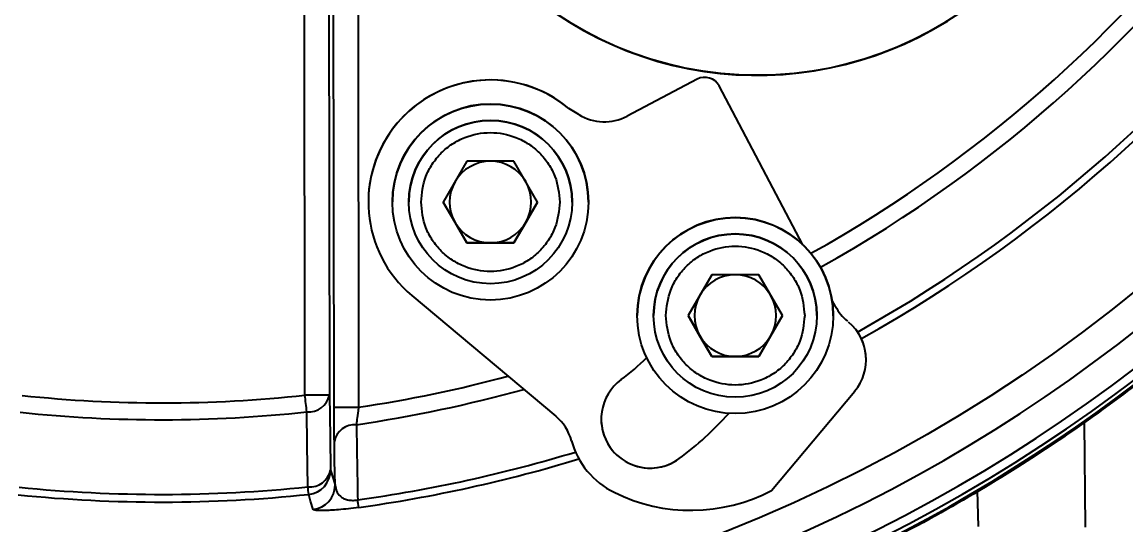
# Model space of a CAD drawing. Header units: millimetres. Extents: x 2104 to 4053, y 855 to 2233.
# Drawn here: x 2641.5 to 2709.1, y 1947.5 to 1978.3 of the extents above; entities that cross this region are included whole.
import ezdxf

# ---------------------------------------------------------------- set-up
doc = ezdxf.new("R2010")
doc.units = ezdxf.units.MM
doc.layers.add('标注', color=3, linetype='Continuous', lineweight=13)
doc.styles.add('SLDTEXTSTYLE1', font='txt.shx', dxfattribs={"width": 0.7, "bigfont": 'gbcbig.shx'})
doc.dimstyles.new('SLDDIMSTYLE12$0', dxfattribs={"dimtxt": 12, "dimasz": 10, "dimexe": 0, "dimexo": 0.0625, "dimgap": 0.875, "dimtad": 1, "dimdec": 1, "dimlfac": 1.8, "dimrnd": 1e-09, "dimzin": 12, "dimdsep": 46, "dimtxsty": 'SLDTEXTSTYLE1', "dimcen": 0.09, "dimdle": 8.16, "dimclrd": 3, "dimclre": 3, "dimadec": 0, "dimazin": 3, "dimtfac": 1, "dimtdec": 1, "dimtofl": 0, "dimtmove": 0, "dimatfit": 3, "dimfxl": 0, "dimfrac": 2, "dimtolj": 1, "dimlwd": 5, "dimlwe": 5, "dimarcsym": 0})

# ---------------------------------------------------------------- blocks, each defined once
blk = doc.blocks.new('*D59')
at = {"layer": 'Defpoints', "color": 0, "transparency": 16777216}
for p in [(2449.159, 2012.182), (2690.297, 1916.686), (2690.297, 1864.56)]:
    blk.add_point(p, dxfattribs=at)
at = {"layer": '标注', "color": 3, "lineweight": 5, "transparency": 16777216}
blk.add_line((2449.159, 2012.119), (2449.159, 1864.56), dxfattribs=at)
at = {"layer": '标注', "color": 3, "linetype": 'Continuous', "lineweight": 5, "transparency": 16777216}
for p, q in [((2690.297, 1916.624), (2690.297, 1864.56)), ((2459.159, 1864.56), (2680.297, 1864.56))]:
    blk.add_line(p, q, dxfattribs=at)
at = {"layer": '标注', "color": 3, "transparency": 16777216}
for points in [[(2459.159, 1866.227), (2459.159, 1862.893), (2449.159, 1864.56)], [(2680.297, 1866.227), (2680.297, 1862.893), (2690.297, 1864.56)]]:
    blk.add_solid(points, dxfattribs=at)
at = {"layer": '标注', "color": 0, "transparency": 16777216, "insert": (2569.728, 1870.435), "char_height": 10, "attachment_point": 5, "style": 'SLDTEXTSTYLE1'}
blk.add_mtext('\\A1;245', dxfattribs=at)

msp = doc.modelspace()

# ---------------------------------------------------------------- linework, layer by layer
at = {"color": 7, "linetype": 'Continuous', "lineweight": 25}
for p, q in [((2658.829, 1955.473), (2658.771, 2000.688)), ((2660.268, 2000.685), (2660.326, 1955.47)), ((2660.611, 1954.728), (2660.552, 2000.629)), ((2662.049, 2000.626), (2662.108, 1954.726)), ((2682.831, 1974.813), (2678.551, 1972.554)), ((2682.831, 1974.813), (2678.551, 1972.554)), ((2689.309, 1964.68), (2684.182, 1974.395)), ((2684.182, 1974.395), (2684.182, 1974.395)), ((2689.309, 1964.68), (2684.182, 1974.395)), ((2675.585, 1972.648), (2674.985, 1973.015)), ((2674.985, 1973.015), (2674.985, 1973.015)), ((2675.585, 1972.648), (2674.985, 1973.015)), ((2675.585, 1972.648), (2675.585, 1972.648)), ((2678.551, 1972.554), (2678.551, 1972.554)), ((2668.737, 1969.79), (2667.294, 1967.29)), ((2671.624, 1969.79), (2668.737, 1969.79)), ((2673.067, 1967.29), (2671.624, 1969.79)), ((2665.181, 1967.295), (2665.181, 1967.295)), ((2667.294, 1967.29), (2668.737, 1964.79)), ((2668.015, 1966.04), (2667.294, 1967.29)), ((2671.624, 1964.79), (2673.067, 1967.29)), ((2673.067, 1967.29), (2672.346, 1966.04)), ((2675.181, 1967.284), (2675.181, 1967.284)), ((2668.737, 1964.79), (2668.015, 1966.04)), ((2672.346, 1966.04), (2671.624, 1964.79)), ((2668.737, 1964.79), (2671.624, 1964.79)), ((2668.737, 1964.79), (2668.737, 1964.79)), ((2670.181, 1964.79), (2668.737, 1964.79)), ((2671.624, 1964.79), (2670.181, 1964.79)), ((2671.624, 1964.79), (2671.624, 1964.79)), ((2683.725, 1962.838), (2682.282, 1960.338)), ((2686.612, 1962.838), (2683.725, 1962.838)), ((2688.056, 1960.338), (2686.612, 1962.838)), ((2665.376, 1961.564), (2674.178, 1954.179)), ((2691.306, 1960.898), (2691.09, 1961.306)), ((2691.306, 1960.898), (2691.09, 1961.306)), ((2679.169, 1960.344), (2679.169, 1960.344)), ((2680.169, 1960.343), (2680.169, 1960.343)), ((2682.282, 1960.338), (2683.725, 1957.838)), ((2683.004, 1959.088), (2682.282, 1960.338)), ((2686.612, 1957.838), (2688.056, 1960.338)), ((2688.056, 1960.338), (2687.334, 1959.088)), ((2691.306, 1960.898), (2691.306, 1960.898)), ((2691.169, 1960.331), (2691.169, 1960.331)), ((2683.725, 1957.838), (2683.004, 1959.088)), ((2687.334, 1959.088), (2686.612, 1957.838)), ((2683.725, 1957.838), (2686.612, 1957.838)), ((2685.169, 1957.838), (2683.725, 1957.838)), ((2686.612, 1957.838), (2685.169, 1957.838)), ((2693.18, 1957.633), (2693.18, 1957.633)), ((2687.378, 1949.63), (2692.479, 1955.708)), ((2706.534, 1953.8), (2706.581, 1947.387)), ((2700.059, 1947.421), (2700.001, 1949.615))]:
    msp.add_line(p, q, dxfattribs=at)
at = {"color": 7, "linetype": 'Continuous', "lineweight": 25, "flags": 128}
for points in [[(2660.326, 1955.47), (2660.367, 1952.901), (2660.4, 1950.883)], [(2659.009, 1949.857), (2658.97, 1952.426), (2658.94, 1954.445)], [(2660.669, 1949.961), (2660.645, 1951.462), (2660.626, 1952.641)], [(2660.4, 1950.883), (2660.551, 1950.367), (2660.669, 1949.961)], [(2659.329, 1948.47), (2659.176, 1948.986), (2659.056, 1949.391)]]:
    msp.add_lwpolyline(points, dxfattribs=at)
at = {"color": 7, "linetype": 'Continuous', "lineweight": 25}
for centre, radius in [((2649.796, 2035.183), 94.663), ((2686.526, 1997.049), 22), ((2670.181, 1967.29), 6), ((2670.181, 1967.29), 5), ((2685.169, 1960.338), 6), ((2685.169, 1960.338), 5)]:
    msp.add_circle(centre, radius, dxfattribs=at)
for centre, radius, start, end in [((2650.03, 2035.609), 82.814, 299.16619, 350.46956), ((2650.031, 2035.61), 81.781, 299.09783, 350.2349), ((2650.023, 2035.595), 87.37, 299.20559, 350.91933), ((2650.021, 2035.592), 87.836, 299.2116, 350.91933), ((2649.798, 2035.182), 96.559, 279.97048, 350.17569), ((2649.795, 2035.177), 98.356, 279.97048, 350.17569), ((2649.777, 2035.145), 98.896, 279.98751, 350.15867), ((2686.525, 1997.048), 22, 151.33686, 314.99978), ((2649.519, 2034.814), 99, 279.79751, 336.85186), ((2670.181, 1967.29), 7.474, 50, 230), ((2670.181, 1967.29), 7.474, 50, 179.93876), ((2683.297, 1973.928), 1, 27.82515, 117.82515), ((2683.297, 1973.928), 1, 27.82515, 117.82515), ((2670.181, 1967.29), 6, 359.93876, 179.87751), ((2677.151, 1975.207), 3, 238.5537, 297.82515), ((2677.151, 1975.207), 3, 238.5537, 297.82515), ((2670.181, 1967.29), 5, 359.99969, 179.93876), ((2670.181, 1967.29), 2.5, 89.99969, 149.99969), ((2670.181, 1967.29), 2.5, 29.99969, 89.99969), ((2670.181, 1967.29), 2.5, 149.99969, 209.99969), ((2670.181, 1967.29), 2.5, 329.99969, 29.99969), ((2670.181, 1967.29), 2.5, 209.99969, 269.99969), ((2670.181, 1967.29), 2.5, 269.99969, 329.99969), ((2685.169, 1960.338), 6, 359.93876, 179.87751), ((2685.169, 1960.338), 5, 359.99969, 179.93876), ((2685.169, 1960.338), 2.5, 89.99969, 149.99969), ((2685.169, 1960.338), 2.5, 29.99969, 89.99969), ((2685.169, 1960.338), 2.5, 149.99969, 209.99969), ((2685.169, 1960.338), 2.5, 329.99969, 29.99969), ((2693.959, 1962.298), 3, 207.82515, 230), ((2693.959, 1962.298), 3, 207.82515, 230), ((2690.18, 1957.636), 3, 320, 50), ((2690.18, 1957.636), 3, 359.93876, 50), ((2685.169, 1960.338), 2.5, 209.99969, 269.99969), ((2685.169, 1960.338), 2.5, 269.99969, 329.99969), ((2670.181, 1967.29), 13.5, 306.36279, 315.13033), ((2650.031, 2035.61), 81.781, 278.49207, 285.04191), ((2679.963, 1954.003), 3, 126.36279, 306.36279), ((2650.03, 2035.609), 82.814, 278.29321, 285.54104), ((2650.067, 2035.677), 80.682, 263.91174, 276.23432), ((2659.353, 1831.997), 123.477, 89.54842, 90.24317), ((2101.089, 1894.482), 561.064, 6.13508, 6.24064), ((2659.046, 1955.752), 1.311, 265.38098, 347.59486), ((2650.066, 2035.676), 81.714, 263.91174, 276.23432), ((2661.584, 2078.202), 123.477, 269.54842, 270.24317), ((2670.181, 1967.29), 19.5, 306.36279, 318.43109), ((2670.181, 1967.29), 19.5, 306.36279, 318.43104), ((2661.894, 1952.367), 1.296, 86.38618, 167.81695), ((2672.25, 1951.88), 3, 15.38287, 50), ((2679.963, 1954.003), 3, 179.93876, 306.36279), ((2679.963, 1954.003), 5, 195.38287, 243.70737), ((2650.023, 2035.595), 87.37, 277.91619, 286.87628), ((2650.021, 2035.592), 87.836, 277.91619, 286.92962), ((2659.118, 1951.165), 1.313, 265.24376, 347.56308), ((2658.9, 1950.883), 1.5, 275.96273, 359.98538), ((2650.059, 2035.662), 86.271, 264.19127, 275.9548), ((2614, 1945.126), 45.257, 5.40722, 6.0002), ((2659.169, 1949.962), 1.5, 276.10033, 359.98556), ((2682.456, 1958.999), 10.583, 243.58851, 297.71587), ((2650.057, 2035.659), 86.736, 264.19127, 275.9548), ((2619.351, 1943.083), 43.121, 7.34172, 7.96399)]:
    msp.add_arc(centre, radius, start, end, dxfattribs=at)
for points, knots in [([(2665.931, 1967.29), (2665.987, 1967.824), (2666.075, 1968.647), (2666.605, 1969.636), (2667.153, 1970.316), (2667.834, 1970.868), (2668.823, 1971.382), (2670.181, 1971.642), (2671.538, 1971.382), (2672.527, 1970.868), (2673.208, 1970.316), (2673.756, 1969.636), (2674.286, 1968.647), (2674.374, 1967.824), (2674.431, 1967.29)], [0, 0, 0, 0, 0.119728, 0.18418, 0.25, 0.31582, 0.380272, 0.5, 0.619728, 0.68418, 0.75, 0.81582, 0.880272, 1, 1, 1, 1]), ([(2674.431, 1967.29), (2674.374, 1966.755), (2674.286, 1965.933), (2673.756, 1964.943), (2673.208, 1964.263), (2672.527, 1963.711), (2671.538, 1963.198), (2670.18, 1962.937), (2668.823, 1963.198), (2667.834, 1963.711), (2667.153, 1964.263), (2666.605, 1964.943), (2666.075, 1965.933), (2665.987, 1966.755), (2665.931, 1967.29)], [0, 0, 0, 0, 0.119728, 0.18418, 0.25, 0.31582, 0.380272, 0.5, 0.619728, 0.68418, 0.75, 0.81582, 0.880272, 1, 1, 1, 1]), ([(2680.919, 1960.338), (2680.976, 1960.872), (2681.063, 1961.695), (2681.593, 1962.684), (2682.141, 1963.364), (2682.822, 1963.916), (2683.812, 1964.43), (2685.169, 1964.69), (2686.526, 1964.43), (2687.515, 1963.916), (2688.196, 1963.364), (2688.745, 1962.684), (2689.275, 1961.695), (2689.362, 1960.872), (2689.419, 1960.338)], [0, 0, 0, 0, 0.119728, 0.18418, 0.25, 0.31582, 0.380272, 0.5, 0.619728, 0.68418, 0.75, 0.81582, 0.880272, 1, 1, 1, 1]), ([(2689.419, 1960.338), (2689.362, 1959.803), (2689.275, 1958.981), (2688.745, 1957.991), (2688.196, 1957.311), (2687.515, 1956.759), (2686.526, 1956.246), (2685.169, 1955.985), (2683.812, 1956.246), (2682.822, 1956.759), (2682.141, 1957.311), (2681.593, 1957.991), (2681.063, 1958.981), (2680.976, 1959.803), (2680.919, 1960.338)], [0, 0, 0, 0, 0.119728, 0.18418, 0.25, 0.31582, 0.380272, 0.5, 0.619728, 0.68418, 0.75, 0.81582, 0.880272, 1, 1, 1, 1]), ([(2713.299, 1959.003), (2712.372, 1958.238), (2710.291, 1956.523), (2706.689, 1953.849), (2702.238, 1950.856), (2696.858, 1947.686), (2690.491, 1944.49), (2684.127, 1941.884), (2678.262, 1939.934), (2673.396, 1938.607), (2669.25, 1937.666), (2666.717, 1937.239), (2665.694, 1937.066)], [0, 0, 0, 0, 0.0679644, 0.1524883, 0.2535699, 0.3712073, 0.5053982, 0.6561399, 0.7596863, 0.854749, 0.9413276, 1, 1, 1, 1]), ([(2660.626, 1952.641), (2660.622, 1952.99), (2660.614, 1953.616), (2660.612, 1954.388), (2660.611, 1954.728)], [0, 0, 0, 0, 0.559211, 1, 1, 1, 1]), ([(2662.108, 1954.726), (2662.093, 1954.614), (2662.064, 1954.401), (2662.017, 1954.025), (2661.991, 1953.802), (2661.975, 1953.661)], [0, 0, 0, 0, 0.288214, 0.551153, 1, 1, 1, 1]), ([(2661.975, 1953.661), (2661.991, 1952.802), (2662.018, 1951.267), (2662.044, 1949.733), (2662.056, 1949.058)], [0, 0, 0, 0, 0.56, 1, 1, 1, 1]), ([(2660.669, 1949.961), (2660.716, 1949.717), (2660.774, 1949.418), (2661.177, 1949.148), (2661.413, 1949.057), (2661.665, 1949.021), (2661.888, 1949.029), (2662, 1949.048), (2662.056, 1949.058)], [0, 0, 0, 0, 0.563128, 0.690506, 0.805663, 0.905901, 0.952646, 1, 1, 1, 1]), ([(2662.118, 1948.594), (2661.906, 1948.566), (2661.467, 1948.508), (2660.878, 1948.451), (2660.368, 1948.414), (2659.859, 1948.395), (2659.428, 1948.406), (2659.363, 1948.448), (2659.329, 1948.47)], [0, 0, 0, 0, 0.120728, 0.249078, 0.373105, 0.501665, 0.740986, 1, 1, 1, 1])]:
    msp.add_open_spline(points, degree=3, knots=knots, dxfattribs=at)

# ---------------------------------------------------------------- dimensions: what is measured, and where the dimension line sits
at = {"layer": '标注'}
dim = msp.add_linear_dim(base=(2690.297, 1864.56), p1=(2449.159, 2012.182), p2=(2690.297, 1916.686), text='245', dimstyle='SLDDIMSTYLE12$0', override={"dimtxt": 10, "dimtdec": 3, "dimtzin": 0}, dxfattribs=at)
dim.commit()
dim.dimension.update_dxf_attribs({"geometry": '*D59', "text_midpoint": (2569.728, 1864.56), "dimtype": 160})

doc.saveas('drawing.dxf')
